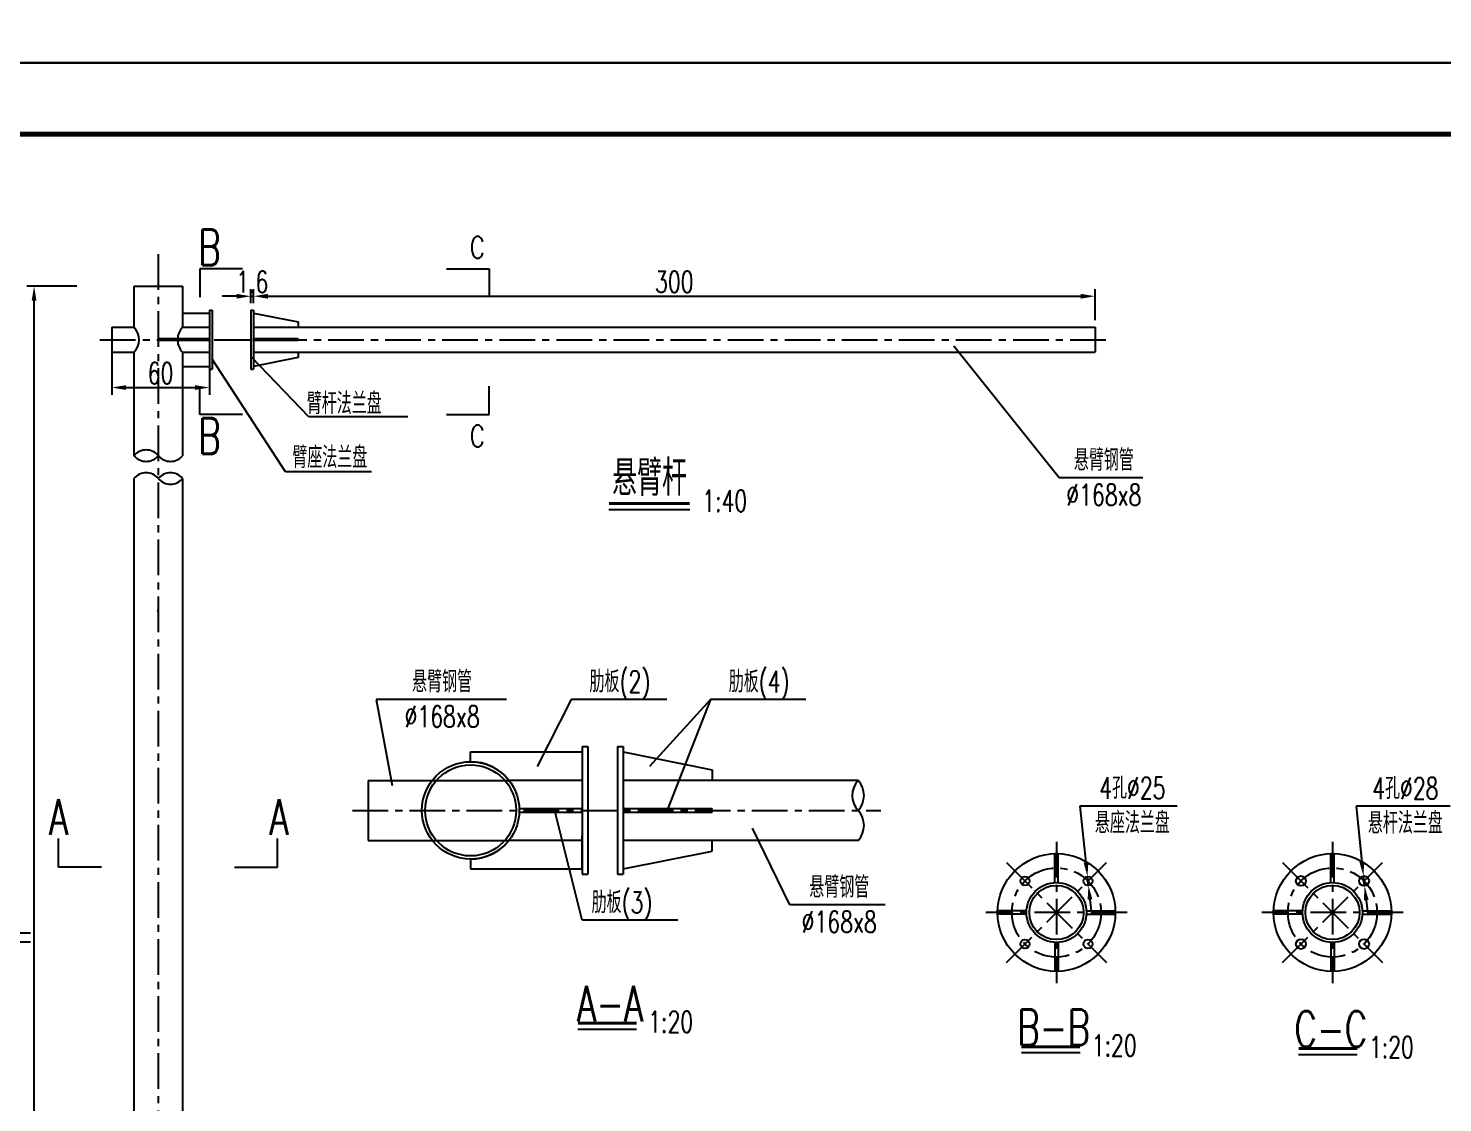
# Model space of a CAD drawing. Extents: x 4349 to 271026, y -15323 to -8945.
# Drawn here: x 4546.1 to 4744.3, y -14495.7 to -14345.1 of the extents above; entities that cross this region are included whole.
import ezdxf
from ezdxf.enums import TextEntityAlignment as Align

# ---------------------------------------------------------------- set-up
doc = ezdxf.new("R2010")
doc.units = 0
doc.header["$LTSCALE"] = 2
doc.header["$PDMODE"] = 32
doc.header["$PDSIZE"] = 0.3
doc.linetypes.add('CENTERX2', pattern=[4, 2.5, -0.5, 0.5, -0.5])
doc.layers.get('DEFPOINTS').update_dxf_attribs({"linetype": 'CONTINUOUS'})
for name, color, linetype in [('中线', 2, 'CENTERX2'), ('图框', 7, 'CONTINUOUS'), ('尺寸标注', 4, 'CONTINUOUS'), ('文字', 7, 'CONTINUOUS'), ('文字符号', 7, 'CONTINUOUS'), ('结构1', 1, 'CONTINUOUS'), ('结构2', 7, 'CONTINUOUS')]:
    doc.layers.add(name, color=color, linetype=linetype)
doc.styles.get("Standard").update_dxf_attribs({"font": 'simplex1.shx', "width": 0.7, "bigfont": 'hztxt.shx'})
doc.styles.add('TEXT', font='romans__.shx', dxfattribs={"width": 0.8, "bigfont": 'hztxt.shx'})
doc.dimstyles.new('1：10', dxfattribs={"dimtxt": 3, "dimasz": 2, "dimexe": 1, "dimexo": 1, "dimgap": 0.5, "dimtad": 1, "dimrnd": 0.0095, "dimdsep": 46, "dimtxsty": 'Standard', "dimcen": 0.09, "dimclrd": 256, "dimclre": 256, "dimadec": 0, "dimazin": 0, "dimtfac": 1, "dimtix": 1, "dimtmove": 2, "dimatfit": 3, "dimfxl": 0, "dimtolj": 1, "dimtzin": 0, "dimarcsym": 0})
doc.dimstyles.new('比例1：15', dxfattribs={"dimtxt": 3, "dimasz": 2, "dimexe": 1, "dimexo": 1, "dimgap": 0.5, "dimtad": 1, "dimlfac": 1.5, "dimzin": 13, "dimdsep": 46, "dimtxsty": 'Standard', "dimcen": -0.09, "dimclrd": 256, "dimclre": 256, "dimclrt": 256, "dimaunit": 1, "dimadec": 0, "dimazin": 0, "dimtfac": 0.0005, "dimtix": 1, "dimtmove": 2, "dimatfit": 3, "dimfxl": 0, "dimtolj": 1, "dimtzin": 13, "dimarcsym": 0})
doc.dimstyles.new('比例1：40', dxfattribs={"dimtxt": 3, "dimasz": 2, "dimexe": 1, "dimexo": 1, "dimgap": 0.5, "dimtad": 1, "dimdec": 0, "dimlfac": 4, "dimzin": 13, "dimdsep": 46, "dimtxsty": 'Standard', "dimcen": -0.09, "dimclrd": 256, "dimclre": 256, "dimclrt": 256, "dimaunit": 1, "dimadec": 0, "dimazin": 0, "dimtfac": 0.0005, "dimtdec": 0, "dimtix": 1, "dimtmove": 2, "dimatfit": 3, "dimfxl": 0, "dimtolj": 1, "dimtzin": 13, "dimarcsym": 0})

# ---------------------------------------------------------------- blocks, each defined once
blk = doc.blocks.new('*D972')
at = {"layer": 'DEFPOINTS', "color": 0, "linetype": 'Continuous'}
for p in [(4577.66, -14382.63), (4577.26, -14384.61), (4577.66, -14384.61)]:
    blk.add_point(p, dxfattribs=at)
at = {"layer": '尺寸标注', "linetype": 'Continuous', "lineweight": -2}
for p, q in [((4575.26, -14382.63), (4573.26, -14382.63)), ((4577.26, -14383.61), (4577.26, -14381.63)), ((4577.26, -14382.63), (4577.66, -14382.63)), ((4577.66, -14383.61), (4577.66, -14381.63)), ((4579.66, -14382.63), (4581.66, -14382.63))]:
    blk.add_line(p, q, dxfattribs=at)
at = {"layer": '尺寸标注', "linetype": 'Continuous'}
for points in [[(4575.26, -14382.3), (4575.26, -14382.97), (4577.26, -14382.63)], [(4579.66, -14382.3), (4579.66, -14382.97), (4577.66, -14382.63)]]:
    blk.add_solid(points, dxfattribs=at)
at = {"layer": '尺寸标注', "linetype": 'Continuous', "insert": (4577.46, -14380.63), "char_height": 3, "attachment_point": 5}
blk.add_mtext('\\A1;1.6', dxfattribs=at)
blk = doc.blocks.new('*D973')
at = {"layer": 'DEFPOINTS', "color": 0, "linetype": 'Continuous'}
for p in [(4695.61, -14382.63), (4577.66, -14384.61), (4695.61, -14386.98)]:
    blk.add_point(p, dxfattribs=at)
at = {"layer": '尺寸标注', "linetype": 'Continuous', "lineweight": -2}
for p, q in [((4577.66, -14383.61), (4577.66, -14381.63)), ((4579.66, -14382.63), (4693.61, -14382.63)), ((4695.61, -14385.98), (4695.61, -14381.63))]:
    blk.add_line(p, q, dxfattribs=at)
at = {"layer": '尺寸标注', "linetype": 'Continuous'}
for points in [[(4579.66, -14382.3), (4579.66, -14382.97), (4577.66, -14382.63)], [(4693.61, -14382.3), (4693.61, -14382.97), (4695.61, -14382.63)]]:
    blk.add_solid(points, dxfattribs=at)
at = {"layer": '尺寸标注', "linetype": 'Continuous', "insert": (4636.63, -14380.63), "char_height": 3, "attachment_point": 5}
blk.add_mtext('\\A1;300', dxfattribs=at)
blk = doc.blocks.new('*D974')
at = {"layer": 'DEFPOINTS', "color": 0, "linetype": 'Continuous'}
for p in [(4557.76, -14386.98), (4571.46, -14386.98), (4571.46, -14395.43)]:
    blk.add_point(p, dxfattribs=at)
at = {"layer": '尺寸标注', "linetype": 'Continuous', "lineweight": -2}
for p, q in [((4557.76, -14389.43), (4557.76, -14396.43)), ((4571.46, -14389.43), (4571.46, -14396.43)), ((4559.76, -14395.43), (4569.46, -14395.43))]:
    blk.add_line(p, q, dxfattribs=at)
at = {"layer": '尺寸标注', "linetype": 'Continuous'}
for points in [[(4559.76, -14395.1), (4559.76, -14395.76), (4557.76, -14395.43)], [(4569.46, -14395.1), (4569.46, -14395.76), (4571.46, -14395.43)]]:
    blk.add_solid(points, dxfattribs=at)
at = {"layer": '尺寸标注', "linetype": 'Continuous', "insert": (4564.61, -14393.43), "char_height": 3, "attachment_point": 5}
blk.add_mtext('\\A1;60', dxfattribs=at)
blk = doc.blocks.new('*D1008')
at = {"layer": 'DEFPOINTS', "color": 0, "linetype": 'Continuous'}
for p in [(4546.88, -14381.23), (4560.88, -14381.23), (4546.88, -14563.73)]:
    blk.add_point(p, dxfattribs=at)
at = {"layer": '尺寸标注', "linetype": 'Continuous', "lineweight": -2}
for p, q in [((4552.88, -14381.23), (4545.88, -14381.23)), ((4546.88, -14561.73), (4546.88, -14383.23)), ((4546.88, -14563.73), (4545.88, -14563.73))]:
    blk.add_line(p, q, dxfattribs=at)
at = {"layer": '尺寸标注', "linetype": 'Continuous'}
for points in [[(4546.55, -14383.23), (4547.22, -14383.23), (4546.88, -14381.23)], [(4546.55, -14561.73), (4547.22, -14561.73), (4546.88, -14563.73)]]:
    blk.add_solid(points, dxfattribs=at)
at = {"layer": '尺寸标注', "color": 0, "linetype": 'Continuous', "insert": (4544.88, -14472.48), "char_height": 3, "attachment_point": 5, "rotation": 90}
blk.add_mtext('\\A1;H', dxfattribs=at)
blk = doc.blocks.new('12345')
at = {"layer": '图框'}
blk.add_lwpolyline([(4926.93, -9362.88), (4926.93, -9065.88), (4506.93, -9065.88), (4506.93, -9362.88)], close=True, dxfattribs=at)
blk = doc.blocks.new('123456')
at = {"layer": '图框', "linetype": 'Continuous'}
blk.add_blockref('12345', (0, -2522.15), dxfattribs=at)

msp = doc.modelspace()

# ---------------------------------------------------------------- linework, layer by layer
at = {"layer": '中线'}
for p, q in [((4564.29655, -14376.73084), (4564.29655, -14590.64948)), ((4556.10905, -14388.73132), (4697.10974, -14388.73132)), ((4591.50998, -14454.69657), (4665.59339, -14454.69657)), ((4690.20051, -14459.1041), (4690.20051, -14478.9041)), ((4728.89451, -14459.1041), (4728.89451, -14478.9041)), ((4683.20015, -14462.00375), (4697.20087, -14476.00446)), ((4683.20015, -14476.00446), (4697.20087, -14462.00375)), ((4721.89415, -14476.00446), (4735.89486, -14462.00375)), ((4721.89415, -14462.00375), (4735.89486, -14476.00446)), ((4700.10051, -14469.0041), (4680.30051, -14469.0041)), ((4738.79451, -14469.0041), (4718.99451, -14469.0041))]:
    msp.add_line(p, q, dxfattribs=at)
for centre in [(4690.20051, -14469.0041), (4728.89451, -14469.0041)]:
    msp.add_circle(centre, 6.25, dxfattribs=at)
at = {"layer": '图框', "const_width": 0.7}
msp.add_lwpolyline([(4916.92857, -14359.90394), (4536.92857, -14359.90394), (4536.92858, -14636.90394), (4916.92858, -14636.90394), (4916.92857, -14359.90394)], dxfattribs=at)
at = {"layer": '尺寸标注', "color": 2}
for p, q in [((4594.83224, -14439.15063), (4597.06839, -14451.19657)), ((4613.12196, -14439.15063), (4594.83224, -14439.15063)), ((4622.18765, -14439.15063), (4617.38936, -14448.53257)), ((4635.56085, -14439.15063), (4622.18765, -14439.15063)), ((4641.70457, -14439.15063), (4633.1555, -14448.53257)), ((4641.70457, -14439.15063), (4635.70492, -14454.44657)), ((4655.07777, -14439.15063), (4641.70457, -14439.15063)), ((4693.49135, -14454.09675), (4694.33908, -14461.97475)), ((4707.13096, -14454.09675), (4693.49135, -14454.09675)), ((4745.40583, -14454.09777), (4732.21676, -14454.10035)), ((4732.21676, -14454.10035), (4733.01522, -14461.9827)), ((4623.72897, -14470.09159), (4619.94995, -14454.94657)), ((4652.83567, -14467.9447), (4647.59608, -14457.16227)), ((4666.17543, -14467.9447), (4652.83567, -14467.9447)), ((4637.10217, -14470.09159), (4623.72897, -14470.09159))]:
    msp.add_line(p, q, dxfattribs=at)
at = {"layer": '尺寸标注', "linetype": 'Continuous'}
for p, q in [((4693.49135, -14454.09675), (4694.33908, -14461.97475)), ((4732.21676, -14454.10035), (4733.00599, -14461.9023)), ((4694.68679, -14465.2061), (4694.55306, -14463.96327)), ((4733.39376, -14465.28012), (4733.23409, -14463.88925)), ((4694.90077, -14467.19462), (4695.11475, -14469.18314)), ((4733.62186, -14467.26707), (4733.84996, -14469.25402))]:
    msp.add_line(p, q, dxfattribs=at)
at = {"layer": '尺寸标注', "linetype": 'ByBlock'}
for centre, start, end in [((4562.5903, -14406.37702), 39.372349, 140.627651), ((4562.5903, -14403.57671), 219.372349, 320.627651), ((4566.0028, -14403.57671), 219.372349, 320.627651), ((4562.5903, -14409.57307), 39.372349, 140.627651), ((4566.0028, -14409.57307), 39.372349, 140.627651), ((4566.0028, -14406.77276), 219.372349, 320.627651)]:
    msp.add_arc(centre, 2.2072, start, end, dxfattribs=at)
at = {"layer": '尺寸标注', "linetype": 'Continuous'}
for points in [[(4694.6705, -14461.93909), (4694.00766, -14462.01042), (4694.55306, -14463.96327)], [(4733.33714, -14461.86429), (4732.67483, -14461.94032), (4733.23409, -14463.88925)], [(4695.23219, -14467.15896), (4694.56935, -14467.23028), (4694.68679, -14465.2061)], [(4733.95302, -14467.22905), (4733.2907, -14467.30509), (4733.39376, -14465.28012)]]:
    msp.add_solid(points, dxfattribs=at)
at = {"layer": '文字'}
for p, q in [((4627.46783, -14412.50974), (4638.78352, -14412.50974)), ((4623.1076, -14485.34033), (4631.34372, -14485.34033)), ((4685.27716, -14488.64205), (4693.51327, -14488.64205)), ((4724.14031, -14488.88767), (4732.37642, -14488.88767))]:
    msp.add_line(p, q, dxfattribs=at)
at = {"layer": '文字', "const_width": 0.4}
for points in [[(4627.46783, -14411.68554), (4638.78352, -14411.68554)], [(4623.1076, -14484.51614), (4631.34372, -14484.51614)], [(4685.27716, -14487.81786), (4693.51327, -14487.81786)], [(4724.14031, -14488.06348), (4732.37642, -14488.06348)]]:
    msp.add_lwpolyline(points, dxfattribs=at)
at = {"layer": '文字符号'}
for p, q in [((4690.59641, -14408.08806), (4675.82664, -14389.64251)), ((4582.14504, -14407.24893), (4571.85905, -14391.44407)), ((4585.38031, -14399.52067), (4577.39231, -14391.21154)), ((4599.26431, -14399.52067), (4585.38031, -14399.52067)), ((4594.19388, -14407.24893), (4582.14504, -14407.24893)), ((4702.30015, -14408.08806), (4690.59641, -14408.08806))]:
    msp.add_line(p, q, dxfattribs=at)
at = {"layer": '结构1'}
for p, q in [((4560.88405, -14381.23132), (4560.88405, -14386.98132)), ((4560.88405, -14381.23132), (4567.70905, -14381.23132)), ((4567.70905, -14381.23132), (4567.70905, -14386.98132)), ((4567.70905, -14384.98132), (4571.45905, -14384.98132)), ((4571.45905, -14384.60632), (4571.85905, -14384.60632)), ((4571.45905, -14384.60632), (4571.45905, -14392.85632)), ((4571.85905, -14384.60632), (4571.85905, -14392.85632)), ((4577.25974, -14384.60632), (4577.65974, -14384.60632)), ((4577.25974, -14384.60632), (4577.25974, -14392.85632)), ((4577.65974, -14384.60632), (4577.65974, -14392.85632)), ((4577.65974, -14384.98132), (4583.90974, -14386.23132)), ((4557.75905, -14386.98132), (4560.88405, -14386.98132)), ((4557.75905, -14386.98132), (4557.75905, -14390.48132)), ((4567.70905, -14386.98132), (4571.45905, -14386.98132)), ((4577.65974, -14386.98132), (4695.60974, -14386.98132)), ((4583.90974, -14386.23132), (4583.90974, -14386.98132)), ((4695.60974, -14386.98132), (4695.60974, -14390.48132)), ((4564.29655, -14388.85632), (4564.29655, -14388.60632)), ((4571.45905, -14388.60632), (4564.29655, -14388.60632)), ((4571.45905, -14388.85632), (4564.29655, -14388.85632)), ((4577.65974, -14388.85632), (4577.65974, -14388.60632)), ((4583.90974, -14388.60632), (4577.65974, -14388.60632)), ((4583.90974, -14388.85632), (4577.65974, -14388.85632)), ((4583.90974, -14388.60632), (4583.90974, -14388.85632)), ((4557.75905, -14390.48132), (4560.88405, -14390.48132)), ((4560.88405, -14390.48132), (4560.88405, -14404.97686)), ((4567.70905, -14390.48132), (4571.45905, -14390.48132)), ((4567.70905, -14390.48132), (4567.70905, -14404.97686)), ((4577.65974, -14390.48132), (4695.60974, -14390.48132)), ((4583.90974, -14390.48132), (4583.90974, -14391.23132)), ((4567.70905, -14392.48132), (4571.45905, -14392.48132)), ((4571.45905, -14392.85632), (4571.85905, -14392.85632)), ((4577.25974, -14392.85632), (4577.65974, -14392.85632)), ((4583.90974, -14391.23132), (4577.65974, -14392.48132)), ((4560.88405, -14408.17291), (4560.88405, -14428.48132)), ((4567.70905, -14408.17291), (4567.70905, -14428.48132)), ((4564.29655, -14426.85632), (4564.29655, -14426.60632)), ((4560.88405, -14428.48132), (4560.88405, -14553.73132)), ((4567.70905, -14428.48132), (4567.70905, -14553.73132)), ((4608.07688, -14447.87157), (4608.07688, -14446.49657)), ((4608.07688, -14446.49657), (4623.70188, -14446.49657)), ((4623.70188, -14445.74657), (4624.50188, -14445.74657)), ((4623.70188, -14445.74657), (4623.70188, -14463.64657)), ((4623.70188, -14446.49657), (4623.70188, -14451.19657)), ((4624.50188, -14445.74657), (4624.50188, -14463.64657)), ((4628.65492, -14445.74657), (4629.45492, -14445.74657)), ((4628.65492, -14445.74657), (4628.65492, -14463.64657)), ((4629.45492, -14445.74657), (4629.45492, -14463.64657)), ((4629.45492, -14446.49657), (4641.95492, -14448.99657)), ((4641.95492, -14448.99657), (4641.95492, -14450.49657)), ((4593.70188, -14450.49657), (4602.69723, -14450.49657)), ((4593.70188, -14450.49657), (4593.70188, -14458.89657)), ((4602.74859, -14450.49657), (4613.45653, -14450.49657)), ((4623.70188, -14450.49657), (4613.45653, -14450.49657)), ((4662.39889, -14450.49657), (4629.45492, -14450.49657)), ((4629.45492, -14454.44657), (4641.95492, -14454.44657)), ((4641.95492, -14454.94657), (4641.95492, -14454.44657)), ((4629.45492, -14454.94657), (4641.95492, -14454.94657)), ((4623.70188, -14462.89657), (4623.70188, -14458.19657)), ((4593.70188, -14458.89657), (4602.69723, -14458.89657)), ((4602.74859, -14458.89657), (4613.45653, -14458.89657)), ((4623.70188, -14458.89657), (4613.45653, -14458.89657)), ((4662.39889, -14458.89657), (4629.45492, -14458.89657)), ((4629.45492, -14462.89657), (4641.95492, -14460.39657)), ((4641.95492, -14460.39657), (4641.95492, -14458.89657)), ((4608.07688, -14461.52157), (4608.07688, -14462.89657)), ((4608.07688, -14462.89657), (4623.70188, -14462.89657)), ((4623.70188, -14463.64657), (4624.50188, -14463.64657)), ((4628.65492, -14463.64657), (4629.45492, -14463.64657))]:
    msp.add_line(p, q, dxfattribs=at)
for points in [[(4614.8973, -14454.44657), (4623.70188, -14454.44657)], [(4614.8973, -14454.94657), (4623.70188, -14454.94657)]]:
    msp.add_lwpolyline(points, dxfattribs=at)
for centre, radius in [((4690.20051, -14469.0041), 8.25), ((4728.89451, -14469.0041), 8.25), ((4690.20051, -14469.0041), 4.2), ((4690.20051, -14469.0041), 3.8), ((4728.89451, -14469.0041), 4.2), ((4728.89451, -14469.0041), 3.8)]:
    msp.add_circle(centre, radius, dxfattribs=at)
for centre, radius, start, end in [((4559.12369, -14388.73132), 2.48221, 315.1691386, 44.8308614), ((4569.46941, -14388.73132), 2.48221, 135.1691386, 177.1134606), ((4569.46941, -14388.73132), 2.48221, 182.8865394, 224.8308614), ((4608.07688, -14454.69657), 6.825, 37.9798724, 90), ((4608.07688, -14454.69657), 6.825, 270, 322.0201276)]:
    msp.add_arc(centre, radius, start, end, dxfattribs=at)
at = {"layer": '结构2', "color": 1}
for p, q in [((4570.10058, -14378.78456), (4570.10058, -14382.78456)), ((4610.67685, -14378.78456), (4610.67685, -14382.78456)), ((4570.10058, -14399.21936), (4570.10058, -14395.21936)), ((4610.67685, -14399.21936), (4610.67685, -14395.21936)), ((4550.31608, -14462.63039), (4550.31608, -14458.63039)), ((4580.9878, -14462.63039), (4580.9878, -14458.63039))]:
    msp.add_line(p, q, dxfattribs=at)
at = {"layer": '结构2'}
for p, q in [((4576.10058, -14378.78456), (4570.10058, -14378.78456)), ((4604.67685, -14378.78456), (4610.67685, -14378.78456)), ((4576.10058, -14399.21936), (4570.10058, -14399.21936)), ((4604.67685, -14399.21936), (4610.67685, -14399.21936)), ((4689.95051, -14464.81155), (4689.95051, -14460.8041)), ((4690.45051, -14460.8041), (4689.95051, -14460.8041)), ((4690.45051, -14464.81155), (4690.45051, -14460.8041)), ((4729.14451, -14460.8041), (4728.64451, -14460.8041)), ((4728.64451, -14464.81155), (4728.64451, -14460.8041)), ((4729.14451, -14464.81155), (4729.14451, -14460.8041)), ((4556.31608, -14462.63039), (4550.31608, -14462.63039)), ((4574.9878, -14462.63039), (4580.9878, -14462.63039)), ((4686.00796, -14468.7541), (4682.00051, -14468.7541)), ((4682.00051, -14468.7541), (4682.00051, -14469.2541)), ((4686.00796, -14469.2541), (4682.00051, -14469.2541)), ((4694.39306, -14468.7541), (4698.40051, -14468.7541)), ((4694.39306, -14469.2541), (4698.40051, -14469.2541)), ((4698.40051, -14468.7541), (4698.40051, -14469.2541)), ((4720.69451, -14468.7541), (4720.69451, -14469.2541)), ((4724.70195, -14468.7541), (4720.69451, -14468.7541)), ((4724.70195, -14469.2541), (4720.69451, -14469.2541)), ((4733.08706, -14468.7541), (4737.09451, -14468.7541)), ((4733.08706, -14469.2541), (4737.09451, -14469.2541)), ((4737.09451, -14468.7541), (4737.09451, -14469.2541)), ((4689.95051, -14473.19666), (4689.95051, -14477.2041)), ((4690.45051, -14473.19666), (4690.45051, -14477.2041)), ((4728.64451, -14473.19666), (4728.64451, -14477.2041)), ((4729.14451, -14473.19666), (4729.14451, -14477.2041)), ((4690.45051, -14477.2041), (4689.95051, -14477.2041)), ((4729.14451, -14477.2041), (4728.64451, -14477.2041))]:
    msp.add_line(p, q, dxfattribs=at)
for centre, radius in [((4608.07688, -14454.69657), 6.825), ((4608.07688, -14454.69657), 6.375), ((4685.78109, -14464.58469), 0.625), ((4694.61993, -14464.58469), 0.625), ((4724.47509, -14464.58469), 0.7), ((4733.31392, -14464.58469), 0.7), ((4685.78109, -14473.42352), 0.625), ((4694.61993, -14473.42352), 0.625), ((4724.47509, -14473.42352), 0.7), ((4733.31392, -14473.42352), 0.7)]:
    msp.add_circle(centre, radius, dxfattribs=at)
for centre, start, end in [((4664.66633, -14452.59657), 137.1955605, 222.8044395), ((4660.13145, -14452.59657), 317.1955605, 42.8044395), ((4660.13145, -14456.79657), 317.1955605, 42.8044395)]:
    msp.add_arc(centre, 3.09052, start, end, dxfattribs=at)

# ---------------------------------------------------------------- block references
at = {"layer": '图框', "color": 1, "linetype": 'Continuous'}
for p in [(0, -2464.87737), (0, -2761.87737)]:
    msp.add_blockref('123456', p, dxfattribs=at)

# ---------------------------------------------------------------- texts
at = {"layer": '文字', "width": 0.7}
for s, height, p in [('B', 5, (4571.47865, -14375.78077)), ('臂杆法兰盘', 3, (4590.36372, -14397.65469)), ('B', 5, (4571.47865, -14402.22315)), ('臂座法兰盘', 3, (4588.33218, -14405.21226)), ('悬臂钢管', 3, (4696.84458, -14405.58806)), ('悬臂杆', 5, (4633.15919, -14408.1083)), ('1:40', 3, (4643.69839, -14411.32549)), ('%%C168x8', 3, (4696.84458, -14410.46076)), ('肋板(2)', 3, (4629.00022, -14436.65063)), ('肋板(4)', 3, (4648.51714, -14436.65063)), ('悬臂钢管', 3, (4604.07494, -14436.65063)), ('%%C168x8', 3, (4604.07494, -14441.52333)), ('4孔%%c25', 3, (4700.8403, -14451.55443)), ('4孔%%c28', 3, (4739.1107, -14451.59675)), ('A', 5, (4550.31608, -14455.63039)), ('A', 5, (4581.21637, -14455.63039)), ('悬座法兰盘', 3, (4700.8403, -14456.42713)), ('悬杆法兰盘', 3, (4739.1107, -14456.46946)), ('悬臂钢管', 3, (4659.7537, -14465.4447)), ('肋板(3)', 3, (4629.29619, -14467.59159)), ('%%C168x8', 3, (4659.7537, -14470.3174)), ('A-A', 5, (4627.63007, -14481.78468)), ('1:20', 3, (4636.12354, -14484.3393)), ('B-B', 5, (4689.79962, -14485.08639)), ('C-C', 5, (4728.66277, -14485.33201)), ('1:20', 3, (4698.29309, -14487.64101)), ('1:20', 3, (4737.15625, -14487.88664))]:
    msp.add_text(s, height=height, dxfattribs=at).set_placement(p, align=Align.MIDDLE_CENTER)
at = {"layer": '文字', "style": 'TEXT', "width": 0.8}
for p in [(4609.01964, -14375.78077), (4609.01964, -14402.22315)]:
    msp.add_text('C', height=3, dxfattribs=at).set_placement(p, align=Align.MIDDLE_CENTER)

# ---------------------------------------------------------------- dimensions: what is measured, and where the dimension line sits
at = {"layer": '尺寸标注', "linetype": 'Continuous'}
for base, p1, p2, text, dimstyle, picture, middle in [((4577.65974, -14382.63288), (4577.25974, -14384.60632), (4577.65974, -14384.60632), '1.6', '比例1：15', '*D972', (4577.45974, -14380.63288)), ((4695.60974, -14382.63288), (4577.65974, -14384.60632), (4695.60974, -14386.98132), '300', '比例1：15', '*D973', (4636.63474, -14380.63288)), ((4571.45905, -14395.43016), (4557.75905, -14386.98132), (4571.45905, -14386.98132), '60', '比例1：40', '*D974', (4564.60905, -14393.43016))]:
    dim = msp.add_linear_dim(base=base, p1=p1, p2=p2, text=text, dimstyle=dimstyle, dxfattribs=at)
    dim.commit()
    dim.dimension.update_dxf_attribs({"geometry": picture, "text_midpoint": middle})
dim = msp.add_linear_dim(base=(4546.88178, -14381.23132), p1=(4546.88178, -14563.73132), p2=(4560.88405, -14381.23132), angle=90, text='H', dimstyle='1：10', dxfattribs=at)
dim.commit()
dim.dimension.update_dxf_attribs({"geometry": '*D1008', "text_midpoint": (4544.88178, -14472.48132)})

doc.saveas('drawing.dxf')
